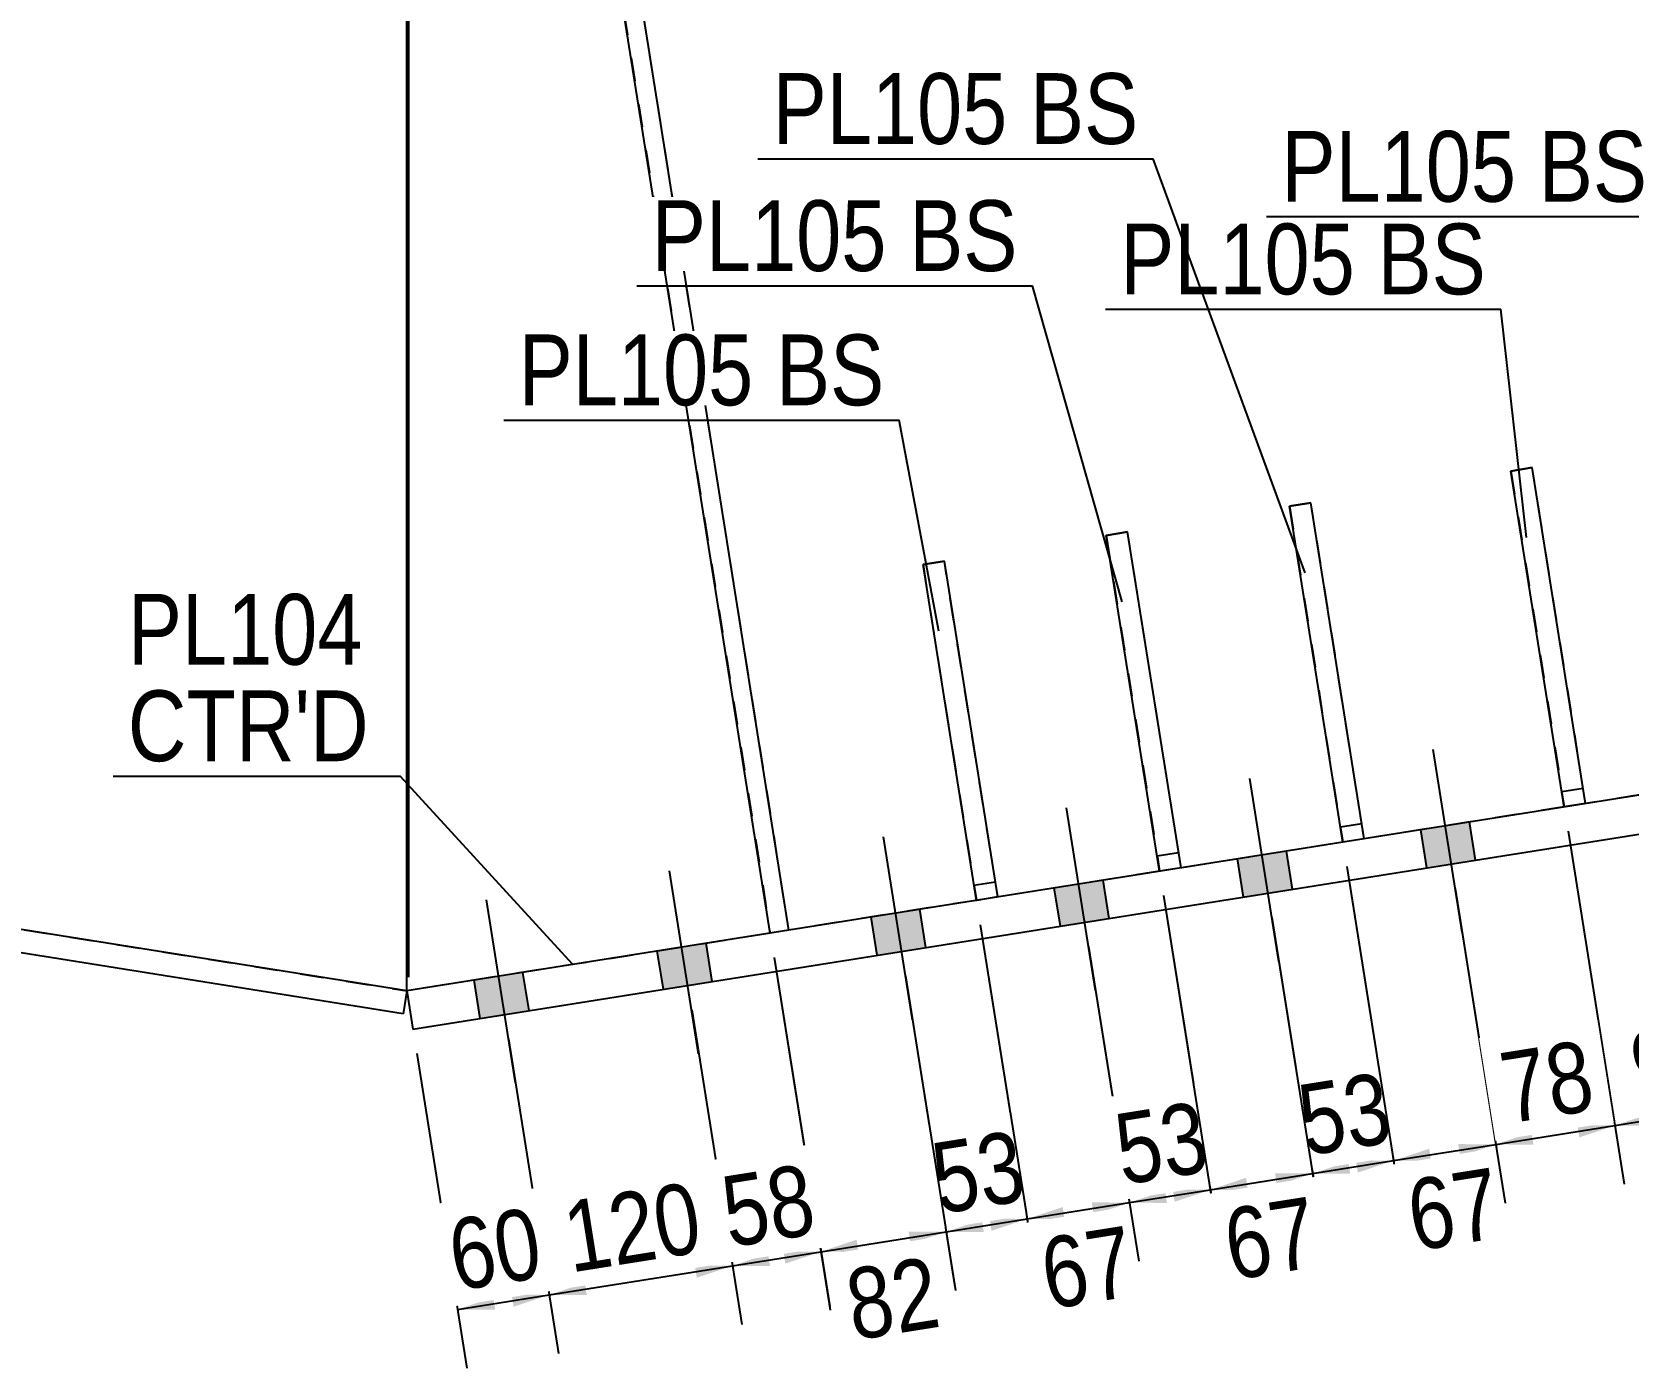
# Model space of a CAD drawing. Header units: millimetres. Extents: x -334 to 69, y -184 to 93.
# Drawn here: x -79.3 to -14.8, y -52.8 to 1.3 of the extents above; entities that cross this region are included whole.
import ezdxf

# ---------------------------------------------------------------- set-up
doc = ezdxf.new("R2010")
doc.units = ezdxf.units.MM
doc.linetypes.add('DXK_LINE_DOT1', pattern=[1.8814, 0.9407, -0.9407])
doc.styles.add('Arial Narrow', font='ARIALN.TTF', dxfattribs={"height": 0.2})

# ---------------------------------------------------------------- blocks, each defined once
blk = doc.blocks.new('Part-623466514-2687 - 2042')
at = {"color": 7, "linetype": 'DXK_LINE_DOT1'}
for p, q in [((-34.995, -18.944), (-35.859, -19.082)), ((-35.859, -19.082), (-33.7, -32.661)), ((-32.835, -32.524), (-34.995, -18.944))]:
    blk.add_line(p, q, dxfattribs=at)
blk = doc.blocks.new('Part-623466514-2783 - 2042')
at = {"color": 2, "linetype": 'Continuous'}
blk.add_line((-64.13, -37.5), (-64.13, 37.5), dxfattribs=at)
at = {"color": 7, "linetype": 'DXK_LINE_DOT1'}
for p, q in [((-6.849, -28.392), (-16.478, -29.923)), ((-17.343, -30.06), (-25.428, -31.346)), ((-26.293, -31.483), (-32.835, -32.524)), ((-33.7, -32.661), (-40.242, -33.702)), ((-41.106, -33.839), (-48.699, -35.046)), ((-49.439, -35.164), (-64.13, -37.5))]:
    blk.add_line(p, q, dxfattribs=at)
blk = doc.blocks.new('Part-623466514-2112 - 2042')
at = {"color": 7, "linetype": 'DXK_LINE_DOT1'}
for p, q in [((-64.13, -37.5), (-64.13, 37.5)), ((-181.773, -18.75), (-64.13, -37.5))]:
    blk.add_line(p, q, dxfattribs=at)
blk = doc.blocks.new('Part-623466514-2122 - 2042')
at = {"color": 2, "linetype": 'Continuous'}
for p, q in [((-181.773, -18.75), (-181.92, -19.676)), ((-64.13, -37.5), (-181.773, -18.75)), ((-64.277, -38.426), (-181.92, -19.676)), ((-64.13, -37.5), (-64.277, -38.426))]:
    blk.add_line(p, q, dxfattribs=at)
blk = doc.blocks.new('Part-623466514-2144 - 2042')
at = {"color": 2, "linetype": 'Continuous'}
for p, q in [((-60.234, 37.5), (-48.699, -35.046)), ((-49.439, -35.164), (-60.975, 37.382))]:
    blk.add_line(p, q, dxfattribs=at)
at = {"color": 7, "linetype": 'DXK_LINE_DOT1'}
blk.add_line((-48.699, -35.046), (-49.439, -35.164), dxfattribs=at)
blk = doc.blocks.new('Part-623466514-2166 - 2042')
at = {"color": 7, "linetype": 'DXK_LINE_DOT1'}
for p, q in [((-60.234, 37.5), (-48.699, -35.046)), ((-60.975, 37.382), (-49.439, -35.164))]:
    blk.add_line(p, q, dxfattribs=at)
blk = doc.blocks.new('Part-623466514-2667 - 2042')
at = {"color": 7, "linetype": 'DXK_LINE_DOT1'}
for p, q in [((-18.638, -16.343), (-19.502, -16.481)), ((-19.502, -16.481), (-17.343, -30.06)), ((-16.478, -29.923), (-18.638, -16.343))]:
    blk.add_line(p, q, dxfattribs=at)
blk = doc.blocks.new('Part-623466514-2270 - 2042')
at = {"color": 2, "linetype": 'Continuous'}
for p, q in [((40.802, -20.815), (-64.13, -37.5)), ((41.047, -22.358), (40.802, -20.815)), ((-63.884, -39.043), (41.047, -22.358)), ((-64.13, -37.5), (-63.884, -39.043))]:
    blk.add_line(p, q, dxfattribs=at)
blk = doc.blocks.new('Part-623466514-2662 - 2042')
at = {"color": 2, "linetype": 'Continuous'}
for p, q in [((-19.502, -16.481), (-18.638, -16.343)), ((-17.343, -30.06), (-19.502, -16.481)), ((-16.478, -29.923), (-18.638, -16.343))]:
    blk.add_line(p, q, dxfattribs=at)
at = {"color": 7, "linetype": 'DXK_LINE_DOT1'}
for p, q in [((-17.441, -29.443), (-16.577, -29.306)), ((-16.478, -29.923), (-17.343, -30.06))]:
    blk.add_line(p, q, dxfattribs=at)
blk = doc.blocks.new('Part-623466514-2672 - 2042')
at = {"color": 2, "linetype": 'Continuous'}
for p, q in [((-28.452, -17.904), (-27.588, -17.767)), ((-26.293, -31.483), (-28.452, -17.904)), ((-25.428, -31.346), (-27.588, -17.767))]:
    blk.add_line(p, q, dxfattribs=at)
at = {"color": 7, "linetype": 'DXK_LINE_DOT1'}
for p, q in [((-26.391, -30.866), (-25.527, -30.729)), ((-25.428, -31.346), (-26.293, -31.483))]:
    blk.add_line(p, q, dxfattribs=at)
blk = doc.blocks.new('Part-623466514-2677 - 2042')
at = {"color": 7, "linetype": 'DXK_LINE_DOT1'}
for p, q in [((-27.588, -17.767), (-28.452, -17.904)), ((-28.452, -17.904), (-26.293, -31.483)), ((-25.428, -31.346), (-27.588, -17.767))]:
    blk.add_line(p, q, dxfattribs=at)
blk = doc.blocks.new('Part-623466514-2682 - 2042')
at = {"color": 2, "linetype": 'Continuous'}
for p, q in [((-35.859, -19.082), (-34.995, -18.944)), ((-33.7, -32.661), (-35.859, -19.082)), ((-32.835, -32.524), (-34.995, -18.944))]:
    blk.add_line(p, q, dxfattribs=at)
at = {"color": 7, "linetype": 'DXK_LINE_DOT1'}
for p, q in [((-33.798, -32.044), (-32.934, -31.907)), ((-32.835, -32.524), (-33.7, -32.661))]:
    blk.add_line(p, q, dxfattribs=at)
blk = doc.blocks.new('Part-623466514-2692 - 2042')
at = {"color": 2, "linetype": 'Continuous'}
for p, q in [((-43.266, -20.26), (-42.402, -20.122)), ((-41.106, -33.839), (-43.266, -20.26)), ((-40.242, -33.702), (-42.402, -20.122))]:
    blk.add_line(p, q, dxfattribs=at)
at = {"color": 7, "linetype": 'DXK_LINE_DOT1'}
for p, q in [((-41.205, -33.222), (-40.34, -33.084)), ((-40.242, -33.702), (-41.106, -33.839))]:
    blk.add_line(p, q, dxfattribs=at)
blk = doc.blocks.new('Part-623466514-2697 - 2042')
at = {"color": 7, "linetype": 'DXK_LINE_DOT1'}
for p, q in [((-42.402, -20.122), (-43.266, -20.26)), ((-43.266, -20.26), (-41.106, -33.839)), ((-40.242, -33.702), (-42.402, -20.122))]:
    blk.add_line(p, q, dxfattribs=at)
blk = doc.blocks.new('Bolt-623466514-2785 - 2042')
at = {"linetype": 'Continuous'}
for points in [[(38.086, -21.246), (36.111, -21.56), (36.356, -23.104), (38.331, -22.79)], [(38.086, -21.246), (36.111, -21.56), (36.356, -23.104), (38.331, -22.79)], [(38.086, -21.246), (36.111, -21.56), (36.356, -23.104), (38.331, -22.79)], [(38.086, -21.246), (36.111, -21.56), (36.356, -23.104), (38.331, -22.79)], [(30.679, -22.424), (28.704, -22.738), (28.949, -24.281), (30.925, -23.967)], [(30.679, -22.424), (28.704, -22.738), (28.949, -24.281), (30.925, -23.967)], [(30.679, -22.424), (28.704, -22.738), (28.949, -24.281), (30.925, -23.967)], [(30.679, -22.424), (28.704, -22.738), (28.949, -24.281), (30.925, -23.967)], [(22.038, -23.798), (20.063, -24.112), (20.308, -25.655), (22.283, -25.341)], [(22.038, -23.798), (20.063, -24.112), (20.308, -25.655), (22.283, -25.341)], [(22.038, -23.798), (20.063, -24.112), (20.308, -25.655), (22.283, -25.341)], [(22.038, -23.798), (20.063, -24.112), (20.308, -25.655), (22.283, -25.341)], [(14.631, -24.976), (12.656, -25.29), (12.901, -26.833), (14.876, -26.519)], [(14.631, -24.976), (12.656, -25.29), (12.901, -26.833), (14.876, -26.519)], [(14.631, -24.976), (12.656, -25.29), (12.901, -26.833), (14.876, -26.519)], [(14.631, -24.976), (12.656, -25.29), (12.901, -26.833), (14.876, -26.519)], [(7.224, -26.154), (5.249, -26.468), (5.494, -28.011), (7.469, -27.697)], [(7.224, -26.154), (5.249, -26.468), (5.494, -28.011), (7.469, -27.697)], [(7.224, -26.154), (5.249, -26.468), (5.494, -28.011), (7.469, -27.697)], [(7.224, -26.154), (5.249, -26.468), (5.494, -28.011), (7.469, -27.697)], [(-0.183, -27.332), (-2.158, -27.646), (-1.913, -29.189), (0.062, -28.875)], [(-0.183, -27.332), (-2.158, -27.646), (-1.913, -29.189), (0.062, -28.875)], [(-0.183, -27.332), (-2.158, -27.646), (-1.913, -29.189), (0.062, -28.875)], [(-0.183, -27.332), (-2.158, -27.646), (-1.913, -29.189), (0.062, -28.875)], [(-10.676, -29), (-12.651, -29.314), (-12.406, -30.857), (-10.431, -30.543)], [(-10.676, -29), (-12.651, -29.314), (-12.406, -30.857), (-10.431, -30.543)], [(-10.676, -29), (-12.651, -29.314), (-12.406, -30.857), (-10.431, -30.543)], [(-10.676, -29), (-12.651, -29.314), (-12.406, -30.857), (-10.431, -30.543)], [(-21.169, -30.669), (-23.145, -30.983), (-22.899, -32.526), (-20.924, -32.212)], [(-21.169, -30.669), (-23.145, -30.983), (-22.899, -32.526), (-20.924, -32.212)], [(-21.169, -30.669), (-23.145, -30.983), (-22.899, -32.526), (-20.924, -32.212)], [(-21.169, -30.669), (-23.145, -30.983), (-22.899, -32.526), (-20.924, -32.212)], [(-28.576, -31.847), (-30.552, -32.161), (-30.306, -33.704), (-28.331, -33.39)], [(-28.576, -31.847), (-30.552, -32.161), (-30.306, -33.704), (-28.331, -33.39)], [(-28.576, -31.847), (-30.552, -32.161), (-30.306, -33.704), (-28.331, -33.39)], [(-28.576, -31.847), (-30.552, -32.161), (-30.306, -33.704), (-28.331, -33.39)], [(-35.983, -33.024), (-37.959, -33.338), (-37.713, -34.882), (-35.738, -34.567)], [(-35.983, -33.024), (-37.959, -33.338), (-37.713, -34.882), (-35.738, -34.567)], [(-35.983, -33.024), (-37.959, -33.338), (-37.713, -34.882), (-35.738, -34.567)], [(-35.983, -33.024), (-37.959, -33.338), (-37.713, -34.882), (-35.738, -34.567)], [(-43.39, -34.202), (-45.365, -34.516), (-45.12, -36.059), (-43.145, -35.745)], [(-43.39, -34.202), (-45.365, -34.516), (-45.12, -36.059), (-43.145, -35.745)], [(-43.39, -34.202), (-45.365, -34.516), (-45.12, -36.059), (-43.145, -35.745)], [(-43.39, -34.202), (-45.365, -34.516), (-45.12, -36.059), (-43.145, -35.745)], [(-52.032, -35.576), (-54.007, -35.89), (-53.762, -37.433), (-51.786, -37.119)], [(-52.032, -35.576), (-54.007, -35.89), (-53.762, -37.433), (-51.786, -37.119)], [(-52.032, -35.576), (-54.007, -35.89), (-53.762, -37.433), (-51.786, -37.119)], [(-52.032, -35.576), (-54.007, -35.89), (-53.762, -37.433), (-51.786, -37.119)], [(-59.439, -36.754), (-61.414, -37.068), (-61.168, -38.611), (-59.193, -38.297)], [(-59.439, -36.754), (-61.414, -37.068), (-61.168, -38.611), (-59.193, -38.297)], [(-59.439, -36.754), (-61.414, -37.068), (-61.168, -38.611), (-59.193, -38.297)], [(-59.439, -36.754), (-61.414, -37.068), (-61.168, -38.611), (-59.193, -38.297)]]:
    blk.add_hatch(color=3, dxfattribs=at).paths.add_polyline_path(points)
at = {"color": 3, "linetype": 'Continuous'}
for p, q in [((37.783, -25.709), (36.608, -18.317)), ((37.783, -25.709), (36.608, -18.317)), ((37.783, -25.709), (36.608, -18.317)), ((37.783, -25.709), (36.608, -18.317)), ((30.376, -26.887), (29.201, -19.495)), ((30.376, -26.887), (29.201, -19.495)), ((30.376, -26.887), (29.201, -19.495)), ((30.376, -26.887), (29.201, -19.495)), ((21.735, -28.261), (20.559, -20.869)), ((21.735, -28.261), (20.559, -20.869)), ((21.735, -28.261), (20.559, -20.869)), ((21.735, -28.261), (20.559, -20.869)), ((38.331, -22.79), (38.086, -21.246)), ((38.331, -22.79), (38.086, -21.246)), ((38.331, -22.79), (38.086, -21.246)), ((38.331, -22.79), (38.086, -21.246)), ((36.356, -23.104), (36.111, -21.56)), ((36.356, -23.104), (36.111, -21.56)), ((36.356, -23.104), (36.111, -21.56)), ((36.356, -23.104), (36.111, -21.56)), ((14.328, -29.438), (13.152, -22.047)), ((14.328, -29.438), (13.152, -22.047)), ((14.328, -29.438), (13.152, -22.047)), ((14.328, -29.438), (13.152, -22.047)), ((30.925, -23.967), (30.679, -22.424)), ((30.925, -23.967), (30.679, -22.424)), ((30.925, -23.967), (30.679, -22.424)), ((30.925, -23.967), (30.679, -22.424)), ((6.921, -30.616), (5.745, -23.225)), ((6.921, -30.616), (5.745, -23.225)), ((6.921, -30.616), (5.745, -23.225)), ((6.921, -30.616), (5.745, -23.225)), ((28.949, -24.281), (28.704, -22.738)), ((28.949, -24.281), (28.704, -22.738)), ((28.949, -24.281), (28.704, -22.738)), ((28.949, -24.281), (28.704, -22.738)), ((22.283, -25.341), (22.038, -23.798)), ((22.283, -25.341), (22.038, -23.798)), ((22.283, -25.341), (22.038, -23.798)), ((22.283, -25.341), (22.038, -23.798)), ((-0.486, -31.794), (-1.661, -24.403)), ((-0.486, -31.794), (-1.661, -24.403)), ((-0.486, -31.794), (-1.661, -24.403)), ((-0.486, -31.794), (-1.661, -24.403)), ((20.308, -25.655), (20.063, -24.112)), ((20.308, -25.655), (20.063, -24.112)), ((20.308, -25.655), (20.063, -24.112)), ((20.308, -25.655), (20.063, -24.112)), ((14.876, -26.519), (14.631, -24.976)), ((14.876, -26.519), (14.631, -24.976)), ((14.876, -26.519), (14.631, -24.976)), ((14.876, -26.519), (14.631, -24.976)), ((12.901, -26.833), (12.656, -25.29)), ((12.901, -26.833), (12.656, -25.29)), ((12.901, -26.833), (12.656, -25.29)), ((12.901, -26.833), (12.656, -25.29)), ((-10.979, -33.463), (-12.155, -26.071)), ((-10.979, -33.463), (-12.155, -26.071)), ((-10.979, -33.463), (-12.155, -26.071)), ((-10.979, -33.463), (-12.155, -26.071)), ((7.469, -27.697), (7.224, -26.154)), ((7.469, -27.697), (7.224, -26.154)), ((7.469, -27.697), (7.224, -26.154)), ((7.469, -27.697), (7.224, -26.154)), ((5.494, -28.011), (5.249, -26.468)), ((5.494, -28.011), (5.249, -26.468)), ((5.494, -28.011), (5.249, -26.468)), ((5.494, -28.011), (5.249, -26.468)), ((-21.472, -35.131), (-22.648, -27.74)), ((-21.472, -35.131), (-22.648, -27.74)), ((-21.472, -35.131), (-22.648, -27.74)), ((-21.472, -35.131), (-22.648, -27.74)), ((-1.913, -29.189), (-2.158, -27.646)), ((-1.913, -29.189), (-2.158, -27.646)), ((-1.913, -29.189), (-2.158, -27.646)), ((-1.913, -29.189), (-2.158, -27.646)), ((0.062, -28.875), (-0.183, -27.332)), ((0.062, -28.875), (-0.183, -27.332)), ((0.062, -28.875), (-0.183, -27.332)), ((0.062, -28.875), (-0.183, -27.332)), ((-28.879, -36.309), (-30.055, -28.917)), ((-28.879, -36.309), (-30.055, -28.917)), ((-28.879, -36.309), (-30.055, -28.917)), ((-28.879, -36.309), (-30.055, -28.917)), ((-10.431, -30.543), (-10.676, -29)), ((-10.431, -30.543), (-10.676, -29)), ((-10.431, -30.543), (-10.676, -29)), ((-10.431, -30.543), (-10.676, -29)), ((-12.406, -30.857), (-12.651, -29.314)), ((-12.406, -30.857), (-12.651, -29.314)), ((-12.406, -30.857), (-12.651, -29.314)), ((-12.406, -30.857), (-12.651, -29.314)), ((-36.286, -37.487), (-37.462, -30.095)), ((-36.286, -37.487), (-37.462, -30.095)), ((-36.286, -37.487), (-37.462, -30.095)), ((-36.286, -37.487), (-37.462, -30.095)), ((-20.924, -32.212), (-21.169, -30.669)), ((-20.924, -32.212), (-21.169, -30.669)), ((-20.924, -32.212), (-21.169, -30.669)), ((-20.924, -32.212), (-21.169, -30.669)), ((-43.693, -38.664), (-44.869, -31.273)), ((-43.693, -38.664), (-44.869, -31.273)), ((-43.693, -38.664), (-44.869, -31.273)), ((-43.693, -38.664), (-44.869, -31.273)), ((-22.899, -32.526), (-23.145, -30.983)), ((-22.899, -32.526), (-23.145, -30.983)), ((-22.899, -32.526), (-23.145, -30.983)), ((-22.899, -32.526), (-23.145, -30.983)), ((-30.306, -33.704), (-30.552, -32.161)), ((-30.306, -33.704), (-30.552, -32.161)), ((-30.306, -33.704), (-30.552, -32.161)), ((-30.306, -33.704), (-30.552, -32.161)), ((-28.331, -33.39), (-28.576, -31.847)), ((-28.331, -33.39), (-28.576, -31.847)), ((-28.331, -33.39), (-28.576, -31.847)), ((-28.331, -33.39), (-28.576, -31.847)), ((-52.335, -40.039), (-53.51, -32.647)), ((-52.335, -40.039), (-53.51, -32.647)), ((-52.335, -40.039), (-53.51, -32.647)), ((-52.335, -40.039), (-53.51, -32.647)), ((-37.713, -34.882), (-37.959, -33.338)), ((-37.713, -34.882), (-37.959, -33.338)), ((-37.713, -34.882), (-37.959, -33.338)), ((-37.713, -34.882), (-37.959, -33.338)), ((-35.738, -34.567), (-35.983, -33.024)), ((-35.738, -34.567), (-35.983, -33.024)), ((-35.738, -34.567), (-35.983, -33.024)), ((-35.738, -34.567), (-35.983, -33.024)), ((-59.742, -41.216), (-60.917, -33.825)), ((-59.742, -41.216), (-60.917, -33.825)), ((-59.742, -41.216), (-60.917, -33.825)), ((-59.742, -41.216), (-60.917, -33.825)), ((-45.12, -36.059), (-45.365, -34.516)), ((-45.12, -36.059), (-45.365, -34.516)), ((-45.12, -36.059), (-45.365, -34.516)), ((-45.12, -36.059), (-45.365, -34.516)), ((-43.145, -35.745), (-43.39, -34.202)), ((-43.145, -35.745), (-43.39, -34.202)), ((-43.145, -35.745), (-43.39, -34.202)), ((-43.145, -35.745), (-43.39, -34.202)), ((-53.762, -37.433), (-54.007, -35.89)), ((-53.762, -37.433), (-54.007, -35.89)), ((-53.762, -37.433), (-54.007, -35.89)), ((-53.762, -37.433), (-54.007, -35.89)), ((-51.786, -37.119), (-52.032, -35.576)), ((-51.786, -37.119), (-52.032, -35.576)), ((-51.786, -37.119), (-52.032, -35.576)), ((-51.786, -37.119), (-52.032, -35.576)), ((-59.193, -38.297), (-59.439, -36.754)), ((-59.193, -38.297), (-59.439, -36.754)), ((-59.193, -38.297), (-59.439, -36.754)), ((-59.193, -38.297), (-59.439, -36.754)), ((-61.168, -38.611), (-61.414, -37.068)), ((-61.168, -38.611), (-61.414, -37.068)), ((-61.168, -38.611), (-61.414, -37.068)), ((-61.168, -38.611), (-61.414, -37.068))]:
    blk.add_line(p, q, dxfattribs=at)
blk = doc.blocks.new('StraightDimension-623466514-2977 - 2042')
at = {"linetype": 'Continuous'}
for points in [[(-25.995, -44.896), (-27.516, -44.884), (-26.074, -44.402)], [(-25.765, -44.353), (-24.244, -44.364), (-25.687, -44.847)]]:
    blk.add_hatch(color=7, dxfattribs=at).paths.add_polyline_path(points)
at = {"color": 7, "linetype": 'Continuous'}
for p, q in [((-26.136, -32.471), (-23.867, -46.734)), ((-29.162, -34.534), (-27.139, -47.255)), ((-27.516, -44.884), (-24.244, -44.364))]:
    blk.add_line(p, q, dxfattribs=at)
at = {"color": 0}
blk.add_wipeout([(-23.506, -44.095), (-24.165, -39.947), (-28.961, -40.71), (-28.302, -44.858)], dxfattribs=at)
at = {"color": 3, "style": 'Arial Narrow'}
blk.add_text('53', height=2.8633, rotation=9.03554, dxfattribs=at).set_placement((-27.803, -44.171))
blk = doc.blocks.new('StraightDimension-623466514-3003 - 2042')
at = {"linetype": 'Continuous'}
for points in [[(-21.629, -43.695), (-20.109, -43.707), (-21.551, -44.189)], [(-22.724, -44.376), (-24.244, -44.364), (-22.802, -43.882)]]:
    blk.add_hatch(color=7, dxfattribs=at).paths.add_polyline_path(points)
at = {"color": 7, "linetype": 'Continuous'}
for p, q in [((-26.136, -32.471), (-23.891, -46.586)), ((-21.755, -33.357), (-19.755, -45.929)), ((-24.244, -44.364), (-20.109, -43.707))]:
    blk.add_line(p, q, dxfattribs=at)
at = {"color": 0}
blk.add_wipeout([(-19.095, -47.95), (-19.755, -43.802), (-24.551, -44.565), (-23.891, -48.713)], dxfattribs=at)
at = {"color": 3, "style": 'Arial Narrow'}
blk.add_text('67', height=2.8633, rotation=9.03554, dxfattribs=at).set_placement((-23.393, -48.026))
blk = doc.blocks.new('StraightDimension-623466514-2897 - 2042')
at = {"linetype": 'Continuous'}
for points in [[(-52.492, -48.603), (-50.971, -48.614), (-52.413, -49.097)], [(-56.857, -49.803), (-58.378, -49.792), (-56.936, -49.309)]]:
    blk.add_hatch(color=7, dxfattribs=at).paths.add_polyline_path(points)
at = {"color": 7, "linetype": 'Continuous'}
for p, q in [((-52.617, -38.264), (-50.594, -50.984)), ((-60.024, -39.442), (-58.001, -52.162)), ((-58.378, -49.792), (-50.971, -48.614))]:
    blk.add_line(p, q, dxfattribs=at)
at = {"color": 0}
blk.add_wipeout([(-51.397, -48.53), (-52.057, -44.382), (-58.658, -45.432), (-57.999, -49.58)], dxfattribs=at)
at = {"color": 3, "style": 'Arial Narrow'}
blk.add_text('120', height=2.8633, rotation=9.03554, dxfattribs=at).set_placement((-57.501, -48.893))
blk = doc.blocks.new('StraightDimension-623466514-2906 - 2042')
at = {"linetype": 'Continuous'}
for points in [[(-60.561, -50.392), (-62.082, -50.381), (-60.639, -49.898)], [(-59.899, -49.781), (-58.378, -49.792), (-59.82, -50.274)]]:
    blk.add_hatch(color=7, dxfattribs=at).paths.add_polyline_path(points)
at = {"color": 7, "linetype": 'Continuous'}
for p, q in [((-60.024, -39.442), (-58.001, -52.162)), ((-63.727, -40.031), (-61.705, -52.751)), ((-62.082, -50.381), (-58.378, -49.792))]:
    blk.add_line(p, q, dxfattribs=at)
at = {"color": 0}
blk.add_wipeout([(-57.855, -49.557), (-58.515, -45.409), (-63.311, -46.172), (-62.651, -50.32)], dxfattribs=at)
at = {"color": 3, "style": 'Arial Narrow'}
blk.add_text('60', height=2.8633, rotation=9.03554, dxfattribs=at).set_placement((-62.153, -49.633))
blk = doc.blocks.new('StraightDimension-623466514-2912 - 2042')
at = {"linetype": 'Continuous'}
for points in [[(-40.809, -47.251), (-42.33, -47.24), (-40.888, -46.758)], [(-40.579, -46.709), (-39.058, -46.72), (-40.5, -47.202)]]:
    blk.add_hatch(color=7, dxfattribs=at).paths.add_polyline_path(points)
at = {"color": 7, "linetype": 'Continuous'}
for p, q in [((-40.949, -34.827), (-38.681, -49.09)), ((-43.975, -36.89), (-41.953, -49.61)), ((-42.33, -47.24), (-39.058, -46.72))]:
    blk.add_line(p, q, dxfattribs=at)
at = {"color": 0}
blk.add_wipeout([(-38.32, -46.45), (-38.979, -42.303), (-43.775, -43.065), (-43.116, -47.213)], dxfattribs=at)
at = {"color": 3, "style": 'Arial Narrow'}
blk.add_text('53', height=2.8633, rotation=9.03554, dxfattribs=at).set_placement((-42.617, -46.526))
blk = doc.blocks.new('StraightDimension-623466514-2925 - 2042')
at = {"linetype": 'Continuous'}
for points in [[(-45.87, -48.056), (-47.391, -48.045), (-45.949, -47.562)], [(-43.85, -47.229), (-42.33, -47.24), (-43.772, -47.722)]]:
    blk.add_hatch(color=7, dxfattribs=at).paths.add_polyline_path(points)
at = {"color": 7, "linetype": 'Continuous'}
for p, q in [((-49.282, -36.152), (-47.038, -50.267)), ((-43.975, -36.89), (-41.976, -49.462)), ((-47.391, -48.045), (-42.33, -47.24))]:
    blk.add_line(p, q, dxfattribs=at)
at = {"color": 0}
blk.add_wipeout([(-41.779, -51.557), (-42.439, -47.409), (-47.235, -48.172), (-46.575, -52.32)], dxfattribs=at)
at = {"color": 3, "style": 'Arial Narrow'}
blk.add_text('82', height=2.8633, rotation=9.03554, dxfattribs=at).set_placement((-46.077, -51.633))
blk = doc.blocks.new('StraightDimension-623466514-2938 - 2042')
at = {"linetype": 'Continuous'}
for points in [[(-49.45, -48.625), (-50.971, -48.614), (-49.529, -48.132)], [(-48.912, -48.034), (-47.391, -48.045), (-48.833, -48.527)]]:
    blk.add_hatch(color=7, dxfattribs=at).paths.add_polyline_path(points)
at = {"color": 7, "linetype": 'Continuous'}
for p, q in [((-49.282, -36.152), (-47.014, -50.415)), ((-52.617, -38.264), (-50.594, -50.984)), ((-50.971, -48.614), (-47.391, -48.045))]:
    blk.add_line(p, q, dxfattribs=at)
at = {"color": 0}
blk.add_wipeout([(-46.807, -47.8), (-47.466, -43.652), (-52.262, -44.415), (-51.603, -48.563)], dxfattribs=at)
at = {"color": 3, "style": 'Arial Narrow'}
blk.add_text('58', height=2.8633, rotation=9.03554, dxfattribs=at).set_placement((-51.104, -47.876))
blk = doc.blocks.new('StraightDimension-623466514-2951 - 2042')
at = {"linetype": 'Continuous'}
for points in [[(-37.538, -46.731), (-39.058, -46.72), (-37.616, -46.237)], [(-36.443, -46.051), (-34.923, -46.062), (-36.365, -46.545)]]:
    blk.add_hatch(color=7, dxfattribs=at).paths.add_polyline_path(points)
at = {"color": 7, "linetype": 'Continuous'}
for p, q in [((-40.949, -34.827), (-38.705, -48.942)), ((-36.569, -35.712), (-34.569, -48.284)), ((-39.058, -46.72), (-34.923, -46.062))]:
    blk.add_line(p, q, dxfattribs=at)
at = {"color": 0}
blk.add_wipeout([(-33.909, -50.306), (-34.569, -46.158), (-39.365, -46.921), (-38.705, -51.068)], dxfattribs=at)
at = {"color": 3, "style": 'Arial Narrow'}
blk.add_text('67', height=2.8633, rotation=9.03554, dxfattribs=at).set_placement((-38.207, -50.382))
blk = doc.blocks.new('StraightDimension-623466514-2964 - 2042')
at = {"linetype": 'Continuous'}
for points in [[(-33.402, -46.074), (-34.923, -46.062), (-33.481, -45.58)], [(-33.172, -45.531), (-31.651, -45.542), (-33.093, -46.025)]]:
    blk.add_hatch(color=7, dxfattribs=at).paths.add_polyline_path(points)
at = {"color": 7, "linetype": 'Continuous'}
for p, q in [((-33.542, -33.649), (-31.274, -47.912)), ((-36.569, -35.712), (-34.546, -48.432)), ((-34.923, -46.062), (-31.651, -45.542))]:
    blk.add_line(p, q, dxfattribs=at)
at = {"color": 0}
blk.add_wipeout([(-30.913, -45.273), (-31.572, -41.125), (-36.368, -41.887), (-35.709, -46.035)], dxfattribs=at)
at = {"color": 3, "style": 'Arial Narrow'}
blk.add_text('53', height=2.8633, rotation=9.03554, dxfattribs=at).set_placement((-35.21, -45.349))
blk = doc.blocks.new('StraightDimension-623466514-2990 - 2042')
at = {"linetype": 'Continuous'}
for points in [[(-30.131, -45.553), (-31.651, -45.542), (-30.209, -45.06)], [(-29.036, -44.873), (-27.516, -44.884), (-28.958, -45.367)]]:
    blk.add_hatch(color=7, dxfattribs=at).paths.add_polyline_path(points)
at = {"color": 7, "linetype": 'Continuous'}
for p, q in [((-33.542, -33.649), (-31.298, -47.764)), ((-29.162, -34.534), (-27.162, -47.107)), ((-31.651, -45.542), (-27.516, -44.884))]:
    blk.add_line(p, q, dxfattribs=at)
at = {"color": 0}
blk.add_wipeout([(-26.502, -49.128), (-27.162, -44.98), (-31.958, -45.743), (-31.298, -49.891)], dxfattribs=at)
at = {"color": 3, "style": 'Arial Narrow'}
blk.add_text('67', height=2.8633, rotation=9.03554, dxfattribs=at).set_placement((-30.8, -49.204))
blk = doc.blocks.new('StraightDimension-623466514-3016 - 2042')
at = {"linetype": 'Continuous'}
for points in [[(-18.588, -43.718), (-20.109, -43.707), (-18.667, -43.224)], [(-16.815, -42.93), (-15.294, -42.941), (-16.736, -43.424)]]:
    blk.add_hatch(color=7, dxfattribs=at).paths.add_polyline_path(points)
at = {"color": 7, "linetype": 'Continuous'}
for p, q in [((-17.185, -31.048), (-14.917, -45.311)), ((-21.755, -33.357), (-19.732, -46.077)), ((-20.109, -43.707), (-15.294, -42.941))]:
    blk.add_line(p, q, dxfattribs=at)
at = {"color": 0}
blk.add_wipeout([(-15.327, -42.794), (-15.987, -38.647), (-20.783, -39.409), (-20.123, -43.557)], dxfattribs=at)
at = {"color": 3, "style": 'Arial Narrow'}
blk.add_text('78', height=2.8633, rotation=9.03554, dxfattribs=at).set_placement((-19.625, -42.87))
blk = doc.blocks.new('StraightDimension-623466514-3174 - 2042')
at = {"linetype": 'Continuous'}
for points in [[(-13.774, -42.952), (-15.294, -42.941), (-13.852, -42.459)], [(-11.136, -42.027), (-9.616, -42.038), (-11.058, -42.521)]]:
    blk.add_hatch(color=7, dxfattribs=at).paths.add_polyline_path(points)
at = {"color": 7, "linetype": 'Continuous'}
for p, q in [((-17.185, -31.048), (-14.917, -45.311)), ((-11.261, -31.688), (-9.239, -44.408)), ((-15.294, -42.941), (-9.616, -42.038))]:
    blk.add_line(p, q, dxfattribs=at)
at = {"color": 0}
blk.add_wipeout([(-10.081, -41.96), (-10.74, -37.812), (-15.536, -38.575), (-14.877, -42.723)], dxfattribs=at)
at = {"color": 3, "style": 'Arial Narrow'}
blk.add_text('92', height=2.8633, rotation=9.03554, dxfattribs=at).set_placement((-14.378, -42.036))
blk = doc.blocks.new('StraightDimension-623466514-17594 - 2042')
at = {"color": 7, "linetype": 'Continuous'}
blk.add_line((-64.058, -36.95), (-64.058, 69.046), dxfattribs=at)
blk = doc.blocks.new('Mark-623466514-2266 - 2042')
at = {"color": 7, "linetype": 'Continuous'}
for p in [(-76.011, -28.813), (-57.417, -36.433)]:
    blk.add_line(p, (-64.407, -28.813), dxfattribs=at)
at = {"color": 0}
for points in [[(-65.907, -24.313), (-65.907, -21.313), (-75.411, -21.313), (-75.411, -24.313)], [(-65.655, -28.213), (-65.655, -25.213), (-75.411, -25.213), (-75.411, -28.213)]]:
    blk.add_wipeout(points, dxfattribs=at)
for points in [[(-65.907, -24.313), (-65.907, -21.313), (-75.411, -21.313), (-75.411, -24.313)], [(-65.655, -28.213), (-65.655, -25.213), (-75.411, -25.213), (-75.411, -28.213)]]:
    blk.add_wipeout(points, dxfattribs=at)
at = {"color": 3, "style": 'Arial Narrow'}
blk.add_text('PL104', height=2.8633, dxfattribs=at).set_placement((-75.411, -24.313))
at = {"color": 1, "style": 'Arial Narrow'}
blk.add_text("CTR'D", height=2.8633, dxfattribs=at).set_placement((-75.411, -28.213))
blk = doc.blocks.new('MarkSet-623466514-3703 - 2042')
at = {"color": 7, "linetype": 'Continuous'}
for p in [(-29.376, -6.192), (-8.371, -17.502)]:
    blk.add_line(p, (-13.389, -6.192), dxfattribs=at)
at = {"color": 0}
for points in [[(-19.272, -5.592), (-19.272, -2.592), (-28.776, -2.592), (-28.776, -5.592)], [(-13.989, -5.592), (-13.989, -2.592), (-18.372, -2.592), (-18.372, -5.592)]]:
    blk.add_wipeout(points, dxfattribs=at)
for points in [[(-19.272, -5.592), (-19.272, -2.592), (-28.776, -2.592), (-28.776, -5.592)], [(-13.989, -5.592), (-13.989, -2.592), (-18.372, -2.592), (-18.372, -5.592)]]:
    blk.add_wipeout(points, dxfattribs=at)
at = {"color": 3, "style": 'Arial Narrow'}
for s, p in [('PL105', (-28.776, -5.592)), ('BS', (-18.372, -5.592))]:
    blk.add_text(s, height=2.8633, dxfattribs=at).set_placement(p)
blk = doc.blocks.new('MarkSet-623466514-3709 - 2042')
at = {"color": 7, "linetype": 'Continuous'}
for p in [(-35.894, -9.937), (-18.864, -19.171)]:
    blk.add_line(p, (-19.907, -9.937), dxfattribs=at)
at = {"color": 0}
for points in [[(-25.79, -9.337), (-25.79, -6.337), (-35.294, -6.337), (-35.294, -9.337)], [(-20.507, -9.337), (-20.507, -6.337), (-24.89, -6.337), (-24.89, -9.337)]]:
    blk.add_wipeout(points, dxfattribs=at)
for points in [[(-25.79, -9.337), (-25.79, -6.337), (-35.294, -6.337), (-35.294, -9.337)], [(-20.507, -9.337), (-20.507, -6.337), (-24.89, -6.337), (-24.89, -9.337)]]:
    blk.add_wipeout(points, dxfattribs=at)
at = {"color": 3, "style": 'Arial Narrow'}
for s, p in [('PL105', (-35.294, -9.337)), ('BS', (-24.89, -9.337))]:
    blk.add_text(s, height=2.8633, dxfattribs=at).set_placement(p)
blk = doc.blocks.new('MarkSet-623466514-3808 - 2042')
at = {"color": 7, "linetype": 'Continuous'}
for p in [(-49.943, -3.856), (-27.815, -20.594)]:
    blk.add_line(p, (-33.957, -3.856), dxfattribs=at)
at = {"color": 0}
for points in [[(-39.84, -3.256), (-39.84, -0.256), (-49.343, -0.256), (-49.343, -3.256)], [(-34.557, -3.256), (-34.557, -0.256), (-38.94, -0.256), (-38.94, -3.256)]]:
    blk.add_wipeout(points, dxfattribs=at)
for points in [[(-39.84, -3.256), (-39.84, -0.256), (-49.343, -0.256), (-49.343, -3.256)], [(-34.557, -3.256), (-34.557, -0.256), (-38.94, -0.256), (-38.94, -3.256)]]:
    blk.add_wipeout(points, dxfattribs=at)
at = {"color": 3, "style": 'Arial Narrow'}
for s, p in [('PL105', (-49.343, -3.256)), ('BS', (-38.94, -3.256))]:
    blk.add_text(s, height=2.8633, dxfattribs=at).set_placement(p)
blk = doc.blocks.new('MarkSet-623466514-3796 - 2042')
at = {"color": 7, "linetype": 'Continuous'}
for p in [(-60.212, -14.423), (-42.628, -22.95)]:
    blk.add_line(p, (-44.225, -14.423), dxfattribs=at)
at = {"color": 0}
for points in [[(-50.108, -13.823), (-50.108, -10.823), (-59.612, -10.823), (-59.612, -13.823)], [(-44.825, -13.823), (-44.825, -10.823), (-49.208, -10.823), (-49.208, -13.823)]]:
    blk.add_wipeout(points, dxfattribs=at)
for points in [[(-50.108, -13.823), (-50.108, -10.823), (-59.612, -10.823), (-59.612, -13.823)], [(-44.825, -13.823), (-44.825, -10.823), (-49.208, -10.823), (-49.208, -13.823)]]:
    blk.add_wipeout(points, dxfattribs=at)
at = {"color": 3, "style": 'Arial Narrow'}
for s, p in [('PL105', (-59.612, -13.823)), ('BS', (-49.208, -13.823))]:
    blk.add_text(s, height=2.8633, dxfattribs=at).set_placement(p)
blk = doc.blocks.new('MarkSet-623466514-3802 - 2042')
at = {"color": 7, "linetype": 'Continuous'}
for p in [(-54.829, -8.995), (-35.221, -21.772)]:
    blk.add_line(p, (-38.842, -8.995), dxfattribs=at)
at = {"color": 0}
for points in [[(-44.725, -8.395), (-44.725, -5.395), (-54.229, -5.395), (-54.229, -8.395)], [(-39.442, -8.395), (-39.442, -5.395), (-43.825, -5.395), (-43.825, -8.395)]]:
    blk.add_wipeout(points, dxfattribs=at)
for points in [[(-44.725, -8.395), (-44.725, -5.395), (-54.229, -5.395), (-54.229, -8.395)], [(-39.442, -8.395), (-39.442, -5.395), (-43.825, -5.395), (-43.825, -8.395)]]:
    blk.add_wipeout(points, dxfattribs=at)
at = {"color": 3, "style": 'Arial Narrow'}
for s, p in [('PL105', (-54.229, -8.395)), ('BS', (-43.825, -8.395))]:
    blk.add_text(s, height=2.8633, dxfattribs=at).set_placement(p)

msp = doc.modelspace()

# ---------------------------------------------------------------- block references
for name in ['Part-623466514-2112 - 2042', 'Part-623466514-2783 - 2042', 'Part-623466514-2144 - 2042', 'Part-623466514-2166 - 2042', 'Part-623466514-2667 - 2042', 'Part-623466514-2662 - 2042', 'Part-623466514-2672 - 2042', 'Part-623466514-2677 - 2042', 'Bolt-623466514-2785 - 2042', 'Part-623466514-2122 - 2042', 'Part-623466514-2687 - 2042', 'Part-623466514-2682 - 2042', 'Part-623466514-2692 - 2042', 'Part-623466514-2697 - 2042', 'Part-623466514-2270 - 2042']:
    msp.add_blockref(name, (0, 0))

# ---------------------------------------------------------------- next in the draw order: block references
for name in ['StraightDimension-623466514-17594 - 2042', 'MarkSet-623466514-3703 - 2042', 'StraightDimension-623466514-2977 - 2042', 'StraightDimension-623466514-2912 - 2042', 'StraightDimension-623466514-2897 - 2042']:
    msp.add_blockref(name, (0, 0))

# ---------------------------------------------------------------- next in the draw order: block references
for name in ['MarkSet-623466514-3709 - 2042', 'Mark-623466514-2266 - 2042', 'StraightDimension-623466514-3003 - 2042', 'StraightDimension-623466514-2951 - 2042', 'StraightDimension-623466514-2925 - 2042', 'StraightDimension-623466514-2906 - 2042']:
    msp.add_blockref(name, (0, 0))

# ---------------------------------------------------------------- next in the draw order: block references
for name in ['MarkSet-623466514-3808 - 2042', 'StraightDimension-623466514-3016 - 2042', 'StraightDimension-623466514-2964 - 2042', 'StraightDimension-623466514-2938 - 2042']:
    msp.add_blockref(name, (0, 0))

# ---------------------------------------------------------------- next in the draw order: block references
for name in ['MarkSet-623466514-3796 - 2042', 'StraightDimension-623466514-3174 - 2042', 'StraightDimension-623466514-2990 - 2042']:
    msp.add_blockref(name, (0, 0))

# ---------------------------------------------------------------- next in the draw order: block references
msp.add_blockref('MarkSet-623466514-3802 - 2042', (0, 0))

doc.saveas('drawing.dxf')
